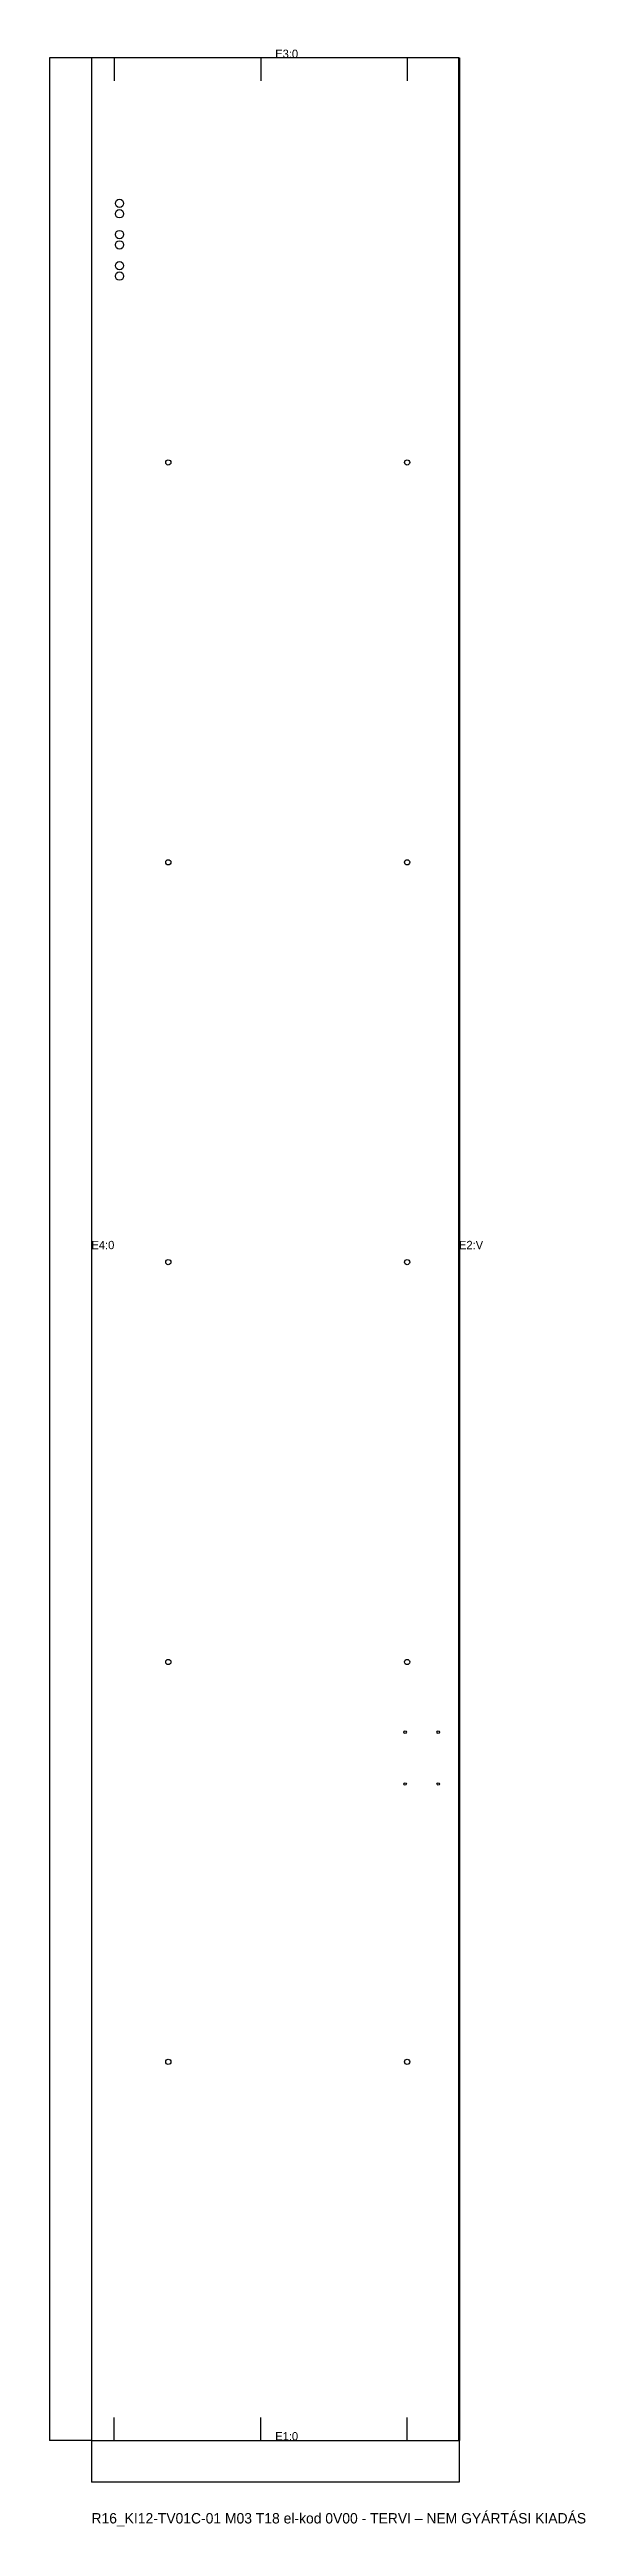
# Model space of a CAD drawing. Header units: millimetres. Extents: x -40 to 476, y -83 to 2302.
import ezdxf

# ---------------------------------------------------------------- set-up
doc = ezdxf.new("R2010")
doc.units = ezdxf.units.MM
for name, color, linetype in [('ELZARAS', 1, 'Continuous'), ('FURAT_A', 5, 'Continuous'), ('FURAT_B', 4, 'Continuous'), ('FURAT_EL', 3, 'Continuous'), ('KONTUR', 7, 'Continuous'), ('MERET', 8, 'Continuous'), ('SZOVEG', 7, 'Continuous')]:
    doc.layers.add(name, color=color, linetype=linetype)
doc.styles.add('OpenSansCondensed-Light', font='OpenSansCondensed-Light.ttf')
doc.dimstyles.new('EZDXF', dxfattribs={"dimtxt": 0.25, "dimasz": 0.175, "dimexe": 0.375, "dimexo": 0.125, "dimgap": 0.1, "dimtad": 1, "dimlfac": 100, "dimzin": 12, "dimdsep": 46, "dimtxsty": 'OpenSansCondensed-Light', "dimblk": 'ARCHTICK', "dimcen": 2.5, "dimazin": 3, "dimtfac": 0.5, "dimtmove": 2, "dimatfit": 3})

# ---------------------------------------------------------------- blocks, each defined once
blk = doc.blocks.new('_ARCHTICK')
at = {"color": 0, "linetype": 'BYBLOCK', "const_width": 0.15}
blk.add_lwpolyline([(-0.5, -0.5), (0.5, 0.5)], dxfattribs=at)

msp = doc.modelspace()

# ---------------------------------------------------------------- linework, layer by layer
at = {"layer": 'ELZARAS', "lineweight": 70}
msp.add_line((354, 0), (354, 2294), dxfattribs=at)
at = {"layer": 'FURAT_A'}
for centre, radius in [((27, 2144), 4), ((27, 2114), 4), ((27, 2084), 4), ((74, 1904.5), 2.5), ((304, 1904.5), 2.5), ((74, 1519.5), 2.5), ((304, 1519.5), 2.5), ((74, 1134.5), 2.5), ((304, 1134.5), 2.5), ((74, 749.5), 2.5), ((304, 749.5), 2.5), ((302, 632), 1.25), ((334, 632), 1.25), ((74, 364.5), 2.5), ((304, 364.5), 2.5)]:
    msp.add_circle(centre, radius, dxfattribs=at)
at = {"layer": 'FURAT_B'}
for centre, radius in [((27, 2154), 4), ((27, 2124), 4), ((27, 2094), 4), ((74, 1904.5), 2.5), ((304, 1904.5), 2.5), ((74, 1519.5), 2.5), ((304, 1519.5), 2.5), ((74, 1134.5), 2.5), ((304, 1134.5), 2.5), ((74, 749.5), 2.5), ((304, 749.5), 2.5), ((302, 682), 1.25), ((334, 682), 1.25), ((74, 364.5), 2.5), ((304, 364.5), 2.5)]:
    msp.add_circle(centre, radius, dxfattribs=at)
at = {"layer": 'FURAT_EL'}
for p, q in [((22, 2294), (22, 2272)), ((163, 2294), (163, 2272)), ((304, 2294), (304, 2272)), ((22, 0), (22, 22)), ((163, 0), (163, 22)), ((304, 0), (304, 22))]:
    msp.add_line(p, q, dxfattribs=at)
at = {"layer": 'KONTUR'}
msp.add_lwpolyline([(0, 0), (354, 0), (354, 2294), (0, 2294)], close=True, dxfattribs=at)

# ---------------------------------------------------------------- texts
at = {"layer": 'SZOVEG'}
for s, height, p in [('E3:0', 8, (177, 2294)), ('E4:0', 8, (0, 1147)), ('E2:V', 8, (354, 1147)), ('E1:0', 8, (177, 0)), ('R16_KI12-TV01C-01 M03 T18 el-kod 0V00 - TERVI – NEM GYÁRTÁSI KIADÁS', 10, (0, -80))]:
    msp.add_text(s, height=height, dxfattribs=at).set_placement(p)

# ---------------------------------------------------------------- dimensions: what is measured, and where the dimension line sits
at = {"layer": 'MERET'}
msp.add_linear_dim(base=(-40, 0), p1=(0, 0), p2=(0, 2294), angle=90, dimstyle='EZDXF', dxfattribs=at).render()
msp.add_linear_dim(base=(0, -40), p1=(0, 0), p2=(354, 0), dimstyle='EZDXF', dxfattribs=at).render()

doc.saveas('drawing.dxf')
